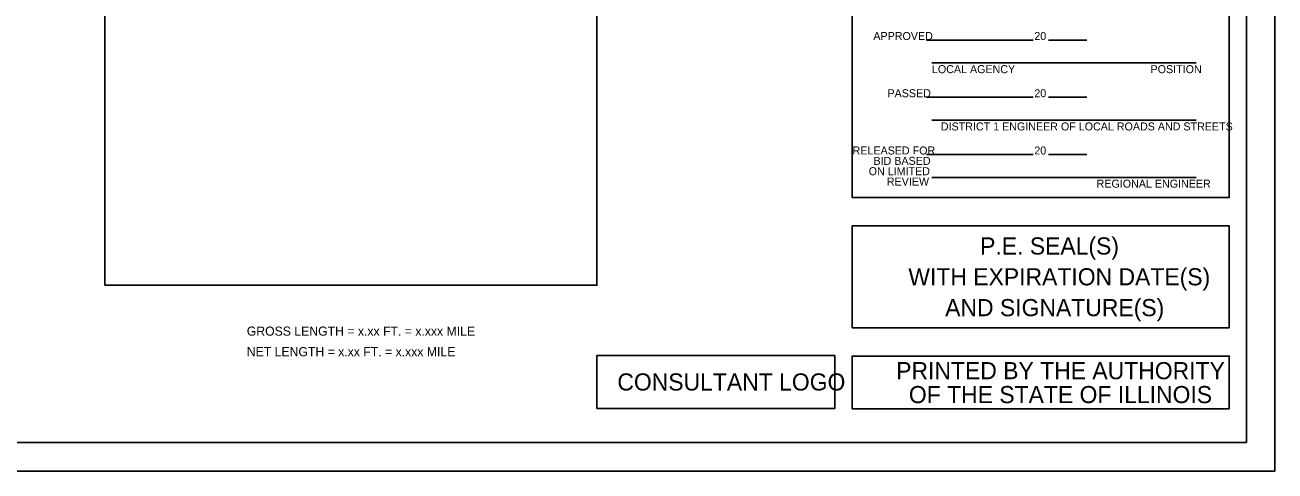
# Model space of a CAD drawing. Extents: x 0 to 2.83, y 0 to 1.83.
# Drawn here: x 1.011 to 2.833, y 0 to 0.651 of the extents above; entities that cross this region are included whole.
import ezdxf

# ---------------------------------------------------------------- set-up
doc = ezdxf.new("R2010")
doc.units = 0
doc.layers.add('SH_General_Details', color=7, linetype='Continuous')
doc.layers.add('SH_Printer_Plotting_Border', color=7, linetype='Continuous')

msp = doc.modelspace()

# ---------------------------------------------------------------- linework, layer by layer
at = {"layer": 'SH_General_Details'}
for p, q in [((2.7917, 1.7917), (2.7917, 0.0417)), ((2.3252, 0.6291), (2.4805, 0.6291)), ((2.503, 0.6291), (2.5588, 0.6291)), ((2.3331, 0.5957), (2.7182, 0.5957)), ((2.3252, 0.5456), (2.4805, 0.5456)), ((2.503, 0.5456), (2.5588, 0.5456)), ((2.3331, 0.5122), (2.7182, 0.5122)), ((2.3252, 0.462), (2.4805, 0.462)), ((2.503, 0.462), (2.5588, 0.462)), ((2.3331, 0.4286), (2.7182, 0.4286)), ((2.7917, 0.0417), (0.1833, 0.0417))]:
    msp.add_line(p, q, dxfattribs=at)
for points in [[(0, 1.8333), (2.8333, 1.8333), (2.8333, 0), (0, 0)], [(1.1273, 0.2712), (1.8446, 0.2712), (1.8446, 0.9886), (1.1273, 0.9886)], [(2.2167, 0.3993), (2.7667, 0.3993), (2.7667, 0.7195), (2.2167, 0.7195)], [(2.2167, 0.2092), (2.7667, 0.2092), (2.7667, 0.3577), (2.2167, 0.3577)], [(1.8446, 0.0915), (2.1917, 0.0915), (2.1917, 0.1684), (1.8446, 0.1684)], [(2.2167, 0.0908), (2.7667, 0.0908), (2.7667, 0.1677), (2.2167, 0.1677)]]:
    msp.add_lwpolyline(points, close=True, dxfattribs=at)
at = {"layer": 'SH_Printer_Plotting_Border'}
msp.add_lwpolyline([(0, 0), (2.8333, 0), (2.8333, 1.8333), (0, 1.8333)], close=True, dxfattribs=at)

# ---------------------------------------------------------------- texts
at = {"layer": 'SH_General_Details'}
for s, height, p in [('APPROVED', 0.01167, (2.2477, 0.6291)), ('20', 0.01167, (2.4824, 0.6291)), ('LOCAL AGENCY', 0.011667, (2.3331, 0.5807)), ('POSITION', 0.01167, (2.6519, 0.5807)), ('PASSED', 0.01167, (2.2683, 0.5456)), ('20', 0.01167, (2.4824, 0.5456)), ('DISTRICT 1 ENGINEER OF LOCAL ROADS AND STREETS', 0.011667, (2.3461, 0.4971)), ('RELEASED FOR', 0.011667, (2.2174, 0.462)), ('BID BASED', 0.01167, (2.2479, 0.4469)), ('20', 0.01167, (2.4824, 0.462)), ('ON LIMITED', 0.01167, (2.2409, 0.4318)), ('REVIEW', 0.01167, (2.2674, 0.4167)), ('REGIONAL ENGINEER', 0.011667, (2.5732, 0.4136)), ('P.E. SEAL(S)', 0.025, (2.4034, 0.316)), ('WITH EXPIRATION DATE(S)', 0.025, (2.2987, 0.271)), ('AND SIGNATURE(S)', 0.025, (2.3524, 0.226)), ('GROSS LENGTH = x.xx FT. = x.xxx MILE', 0.013333, (1.3341, 0.1975)), ('NET LENGTH = x.xx FT. = x.xxx MILE', 0.013333, (1.3341, 0.1675)), ('PRINTED BY THE AUTHORITY', 0.025, (2.281, 0.134)), ('CONSULTANT LOGO', 0.025, (1.8744, 0.1175)), ('OF THE STATE OF ILLINOIS', 0.025, (2.2995, 0.0991))]:
    msp.add_text(s, height=height, dxfattribs=at).set_placement(p)

doc.saveas('drawing.dxf')
